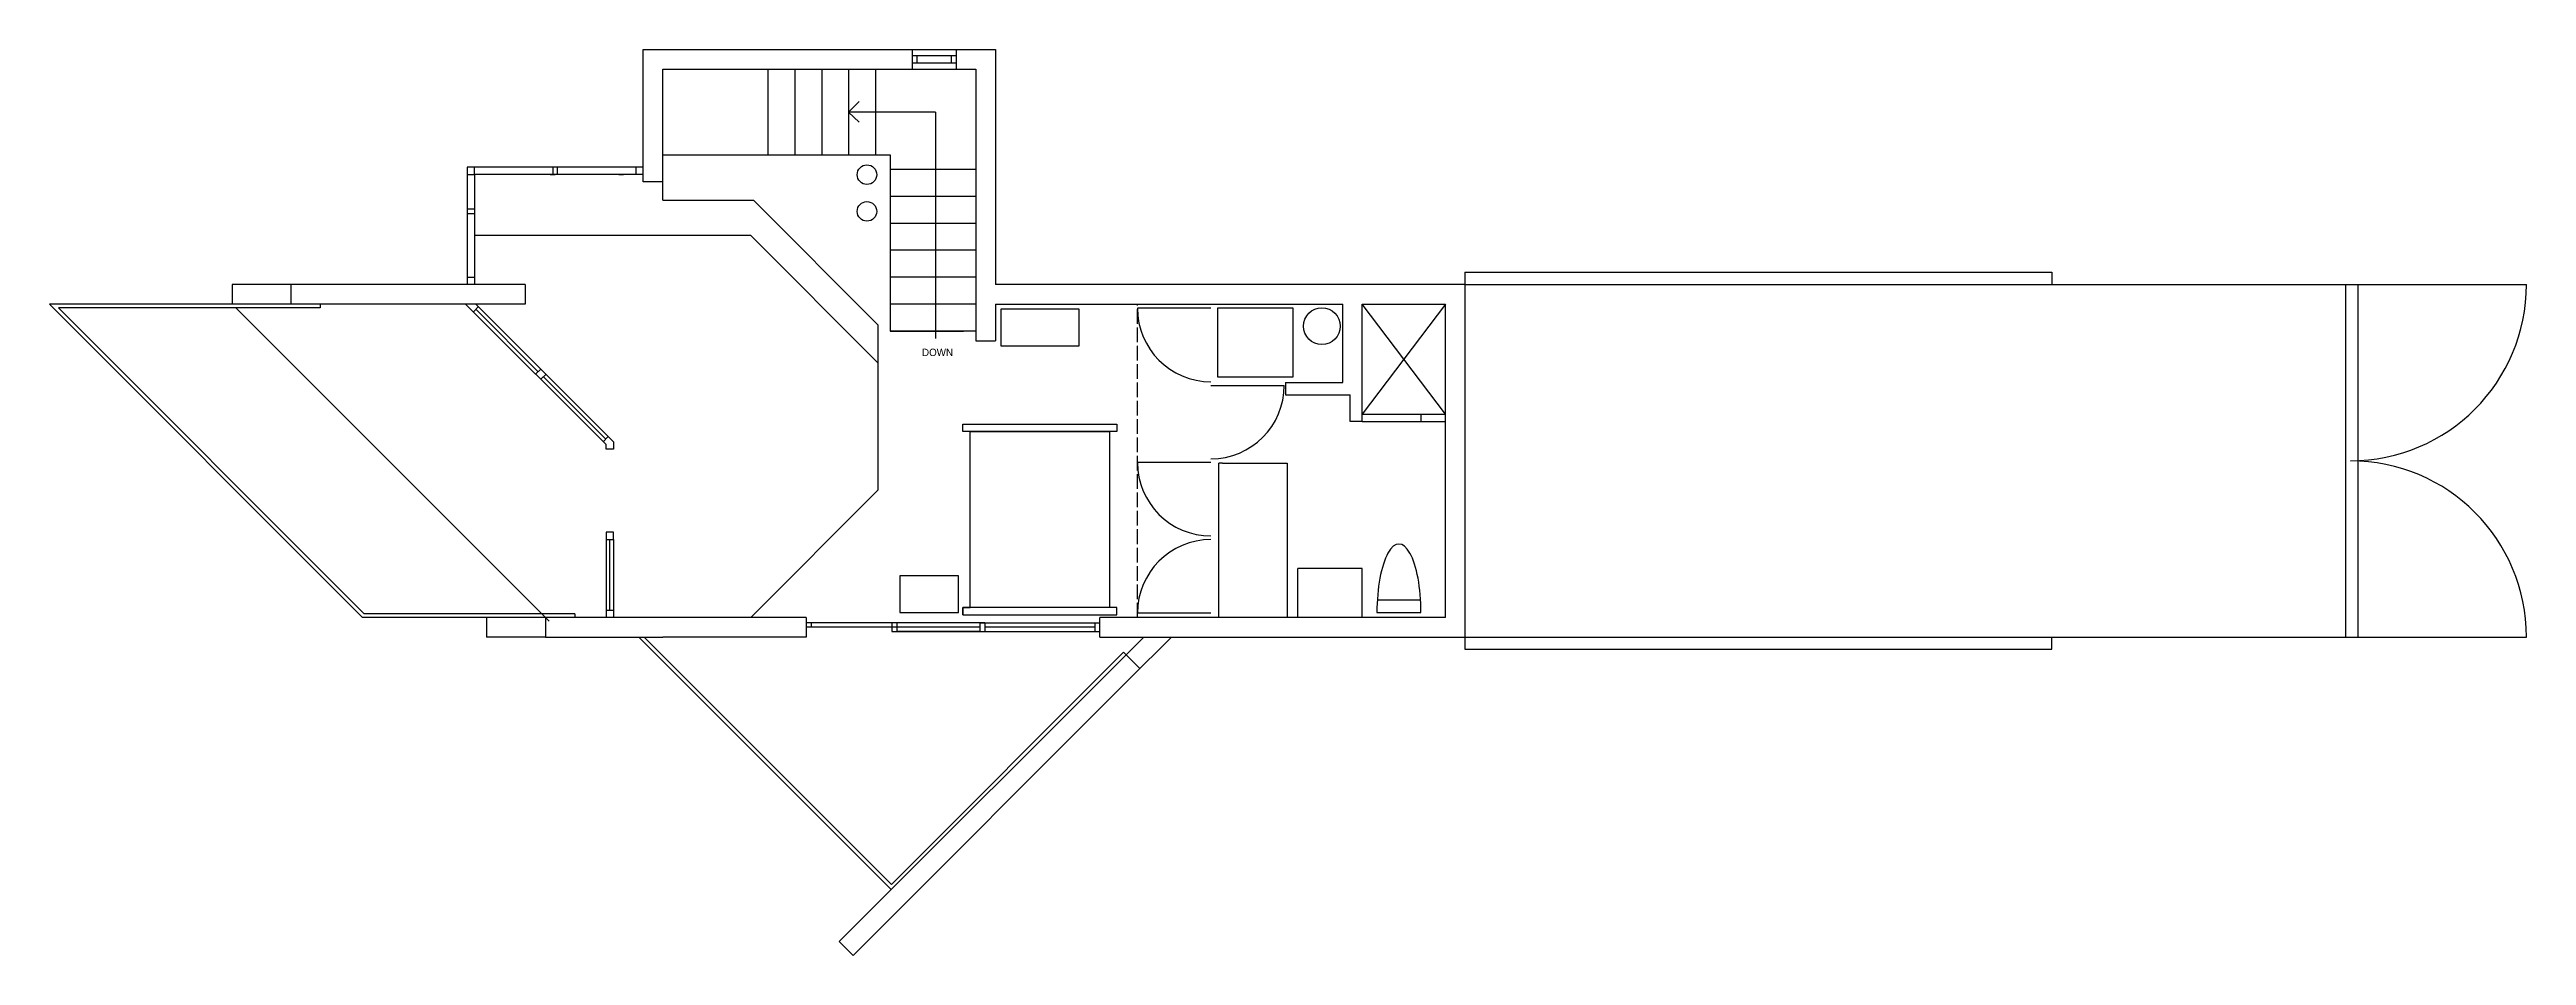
# Model space of a CAD drawing. Header units: inches. Extents: x -16659 to 2747, y 141 to 7454.
# Drawn here: x -987 to 26, y 2175 to 2545 of the extents above; entities that cross this region are included whole.
import ezdxf

# ---------------------------------------------------------------- set-up
doc = ezdxf.new("R2010")
doc.units = ezdxf.units.IN
doc.header["$LTSCALE"] = 0.5
doc.header["$MEASUREMENT"] = 0
doc.linetypes.add('ACAD_ISO02W100', pattern=[15, 12, -3])
for name, color, linetype in [('A-doors', 254, 'Continuous'), ('A-Elev-South', 7, 'Continuous'), ('A-fixtures', 140, 'Continuous'), ('A-furniture', 33, 'Continuous'), ('A-glazing', 252, 'Continuous'), ('A-millwork', 252, 'Continuous'), ('A-roof', 253, 'Continuous'), ('A-soffit', 251, 'ACAD_ISO02W100'), ('A-stairs', 252, 'Continuous'), ('A-text', 254, 'Continuous'), ('A-walls', 7, 'Continuous'), ('construction', 160, 'Continuous')]:
    doc.layers.add(name, color=color, linetype=linetype)

msp = doc.modelspace()

# ---------------------------------------------------------------- linework, layer by layer
at = {"layer": 'A-doors'}
for p, q in [((-46, 2449.2), (26, 2449.2)), ((-481.4, 2409.2), (-481.4, 2404.2)), ((-756.2, 2348), (-759.2, 2348)), ((-759.2, 2348), (-759.2, 2345)), ((-759.2, 2345), (-756.2, 2345)), ((-756.2, 2345), (-756.2, 2348)), ((-759.2, 2316.2), (-756.2, 2316.2)), ((-46, 2305.2), (26, 2305.2))]:
    msp.add_line(p, q, dxfattribs=at)
for centre, start, end in [((-46, 2449.2), 270, 0), ((-46, 2305.2), 0, 90)]:
    msp.add_arc(centre, 72, start, end, dxfattribs=at)
at = {"layer": 'A-Elev-South', "color": 252}
for p, q in [((-888, 2449.2), (-912, 2449.2)), ((-784, 2313.2), (-808, 2313.2)), ((-784, 2305.2), (-808, 2305.2))]:
    msp.add_line(p, q, dxfattribs=at)
at = {"layer": 'A-Elev-South', "color": 251}
for p, q in [((-888, 2441.2), (-912, 2441.2)), ((-606.3, 2311), (-557.3, 2311)), ((-604.3, 2311), (-557.3, 2311))]:
    msp.add_line(p, q, dxfattribs=at)
at = {"layer": 'A-Elev-South', "color": 250}
msp.add_line((-606.3, 2311), (-640.3, 2311), dxfattribs=at)
at = {"layer": 'A-Elev-South', "color": 7}
msp.add_line((-784, 2305.2), (-736, 2305.2), dxfattribs=at)
at = {"layer": 'A-Elev-South', "color": 253}
msp.add_line((-606.3, 2307.5), (-640.3, 2307.5), dxfattribs=at)
at = {"layer": 'A-fixtures'}
for p, q in [((-416, 2396.2), (-450, 2441.2)), ((-416, 2441.2), (-450, 2396.2)), ((-450, 2396.2), (-416, 2396.2)), ((-450, 2393.2), (-416, 2393.2)), ((-426, 2396.2), (-426, 2393.2)), ((-426.1, 2320.2), (-443.9, 2320.2)), ((-444, 2315.2), (-426, 2315.2)), ((-444, 2315.2), (-426, 2315.2))]:
    msp.add_line(p, q, dxfattribs=at)
msp.add_lwpolyline([(-509.2, 2439.5), (-509.2, 2411.5), (-478.2, 2411.5), (-478.2, 2439.5), (-509.2, 2439.5)], dxfattribs=at)
msp.add_circle((-466.5, 2432.2), 7.5, dxfattribs=at)
msp.add_ellipse((-435, 2315.2), major_axis=(0, -28), ratio=0.321429, start_param=1.570796, end_param=4.712389, dxfattribs=at)
at = {"layer": 'A-furniture'}
for points in [[(-597.8, 2439.2), (-597.8, 2424.2), (-565.8, 2424.2), (-565.8, 2439.2), (-597.8, 2439.2)], [(-613.3, 2314.2), (-550.3, 2314.2), (-550.3, 2317.2), (-613.3, 2317.2), (-613.3, 2314.2), (-613.3, 2317.2), (-610.3, 2317.2), (-610.3, 2389.2), (-613.3, 2389.2), (-613.3, 2389.2), (-613.3, 2392.2), (-550.3, 2392.2), (-550.3, 2389.2), (-553.3, 2389.2), (-610.3, 2389.2), (-553.3, 2389.2), (-553.3, 2317.2)], [(-639.1, 2315.2), (-615.1, 2315.2), (-615.1, 2330.2), (-639.1, 2330.2), (-639.1, 2315.2)]]:
    msp.add_lwpolyline(points, dxfattribs=at)
at = {"layer": 'A-glazing'}
for p, q in [((-616, 2542.7), (-634, 2542.7)), ((-632, 2539.7), (-632, 2542.7)), ((-618, 2539.7), (-618, 2542.7)), ((-616, 2539.7), (-634, 2539.7)), ((-744, 2497.2), (-816, 2497.2)), ((-816, 2497.2), (-816, 2494.2)), ((-816, 2494.2), (-816, 2449.2)), ((-816, 2494.2), (-813, 2494.2)), ((-813, 2494.2), (-813, 2497.2)), ((-744, 2494.2), (-813, 2494.2)), ((-813, 2494.2), (-813, 2449.2)), ((-782, 2494.2), (-780, 2494.2)), ((-781, 2497.2), (-781, 2494.2)), ((-779, 2494.2), (-781, 2494.2)), ((-779, 2494.2), (-779, 2497.2)), ((-752, 2497.2), (-754, 2497.2)), ((-754, 2494.2), (-752, 2494.2)), ((-747, 2497.2), (-747, 2494.2)), ((-816, 2480.2), (-813, 2480.2)), ((-816, 2478.2), (-813, 2478.2)), ((-816, 2452.2), (-813, 2452.2)), ((-759.2, 2383.8), (-816.6, 2441.2)), ((-811.3, 2440.2), (-813.4, 2438)), ((-786.9, 2413.6), (-812.4, 2439.1)), ((-643, 2430.2), (-613, 2430.2)), ((-785.9, 2414.7), (-788, 2412.6)), ((-783.7, 2412.6), (-785.9, 2410.5)), ((-759.3, 2386.1), (-784.8, 2411.5)), ((-758.3, 2387.1), (-760.4, 2385)), ((-759.2, 2382), (-759.2, 2383.8)), ((-756.2, 2382), (-759.2, 2382)), ((-756.2, 2385), (-756.2, 2382)), ((-757.7, 2316.2), (-757.7, 2345)), ((-677.3, 2311), (-677.3, 2309.2)), ((-675.3, 2311), (-675.3, 2309.2)), ((-642.3, 2311), (-642.3, 2307.5)), ((-640.3, 2311), (-640.3, 2307.5)), ((-606.3, 2311), (-606.3, 2307.5)), ((-604.3, 2311), (-604.3, 2307.5)), ((-559.3, 2311), (-559.3, 2307.5)), ((-642.6, 2202), (-745.8, 2305.2)), ((-642.3, 2307.5), (-557.3, 2307.5)), ((-606.3, 2307.5), (-557.3, 2307.5))]:
    msp.add_line(p, q, dxfattribs=at)
at = {"layer": 'A-glazing', "color": 252}
for p, q in [((-756.2, 2385), (-812.4, 2441.2)), ((-759.2, 2345), (-759.2, 2313.2)), ((-756.2, 2345), (-756.2, 2313.2))]:
    msp.add_line(p, q, dxfattribs=at)
at = {"layer": 'A-millwork'}
for p, q in [((-858.7, 2313.2), (-986.7, 2441.2)), ((-912, 2441.2), (-986.7, 2441.2)), ((-876, 2441.2), (-876, 2439.7)), ((-511.9, 2439.5), (-541.9, 2439.5)), ((-511.9, 2408), (-481.9, 2408)), ((-511.9, 2376.5), (-541.9, 2376.5)), ((-508.7, 2313.2), (-508.7, 2376.2)), ((-507.2, 2376.2), (-508.7, 2376.2)), ((-507.2, 2376.2), (-480.7, 2376.2)), ((-480.7, 2376.2), (-480.7, 2313.2)), ((-450, 2333.2), (-476.4, 2333.2)), ((-476.4, 2313.2), (-476.4, 2333.2)), ((-450, 2313.2), (-450, 2333.2)), ((-808, 2313.2), (-858.7, 2313.2)), ((-772, 2314.7), (-772, 2313.2)), ((-640.3, 2311), (-677.3, 2311)), ((-606.3, 2309.2), (-677.3, 2309.2)), ((-640.3, 2311), (-641.3, 2311)), ((-606.3, 2309.2), (-641.3, 2309.2)), ((-604.3, 2311), (-606.3, 2311)), ((-559.3, 2309.2), (-604.3, 2309.2)), ((-559.3, 2309.2), (-604.3, 2309.2)), ((-511.9, 2315), (-541.9, 2315)), ((-642.5, 2204.1), (-743.6, 2305.2)), ((-547.6, 2299), (-642.5, 2204.1))]:
    msp.add_line(p, q, dxfattribs=at)
at = {"layer": 'A-millwork', "color": 251}
for p, q in [((-858.1, 2314.7), (-983.1, 2439.7)), ((-876, 2439.7), (-983.1, 2439.7)), ((-772, 2314.7), (-858.1, 2314.7))]:
    msp.add_line(p, q, dxfattribs=at)
at = {"layer": 'A-millwork'}
for centre, start, end in [((-511.9, 2439.5), 180, 270), ((-511.9, 2408), 270, 0), ((-511.9, 2376.5), 180, 270), ((-511.9, 2315), 90, 180)]:
    msp.add_arc(centre, 30, start, end, dxfattribs=at)
at = {"layer": 'A-roof'}
for p, q in [((-408, 2454.2), (-168, 2454.2)), ((-408, 2454.2), (-408, 2449.2)), ((-168, 2454.2), (-168, 2449.2)), ((-408, 2449.2), (-48, 2449.2)), ((-48, 2449.2), (-48, 2305.2)), ((-48, 2449.2), (-43, 2449.2)), ((-43, 2449.2), (-43, 2305.2)), ((-408, 2305.2), (-48, 2305.2)), ((-408, 2305.2), (-408, 2300.2)), ((-408, 2300.2), (-168, 2300.2)), ((-168, 2300.2), (-168, 2305.2)), ((-48, 2305.2), (-43, 2305.2))]:
    msp.add_line(p, q, dxfattribs=at)
at = {"layer": 'A-soffit'}
msp.add_line((-541.9, 2313.2), (-541.9, 2441.2), dxfattribs=at)
at = {"layer": 'A-stairs'}
for p, q in [((-693, 2537.2), (-693, 2502.2)), ((-682, 2537.2), (-682, 2502.2)), ((-671, 2537.2), (-671, 2502.2)), ((-660, 2537.2), (-660, 2502.2)), ((-649, 2537.2), (-649, 2502.2)), ((-608, 2496.2), (-643, 2496.2)), ((-608, 2485.2), (-643, 2485.2)), ((-608, 2474.2), (-643, 2474.2)), ((-700, 2469.2), (-813, 2469.2)), ((-648, 2417.2), (-700, 2469.2)), ((-608, 2463.2), (-643, 2463.2)), ((-608, 2452.2), (-643, 2452.2)), ((-608, 2441.2), (-643, 2441.2)), ((-608, 2430.2), (-643, 2430.2))]:
    msp.add_line(p, q, dxfattribs=at)
at = {"layer": 'A-text'}
for p, q in [((-660, 2519.7), (-655.7, 2524)), ((-660, 2519.7), (-655.7, 2515.5)), ((-624.5, 2519.7), (-660, 2519.7)), ((-624.5, 2519.7), (-624.5, 2427.1))]:
    msp.add_line(p, q, dxfattribs=at)
at = {"layer": 'A-walls'}
for p, q in [((-744, 2545.2), (-634, 2545.2)), ((-744, 2491.2), (-744, 2545.2)), ((-634, 2545.2), (-634, 2537.2)), ((-616, 2545.2), (-616, 2537.2)), ((-616, 2545.2), (-600, 2545.2)), ((-600, 2545.2), (-600, 2449.2)), ((-736, 2537.2), (-634, 2537.2)), ((-736, 2483.7), (-736, 2537.2)), ((-616, 2537.2), (-608, 2537.2)), ((-608, 2537.2), (-608, 2426.2)), ((-736, 2502.2), (-643, 2502.2)), ((-643, 2502.2), (-643, 2430.2)), ((-736, 2491.2), (-744, 2491.2)), ((-736, 2483.7), (-698.9, 2483.7)), ((-688.4, 2473.2), (-698.9, 2483.7)), ((-688.4, 2473.2), (-658.5, 2443.2)), ((-792.2, 2449.2), (-888, 2449.2)), ((-888, 2449.2), (-888, 2441.2)), ((-792.2, 2441.2), (-888, 2441.2)), ((-792.2, 2449.2), (-792.2, 2441.2)), ((-648, 2432.8), (-658.5, 2443.2)), ((-408, 2449.2), (-600, 2449.2)), ((-600, 2441.2), (-458, 2441.2)), ((-600, 2441.2), (-600, 2426.2)), ((-458, 2409.2), (-458, 2441.2)), ((-450, 2393.2), (-450, 2441.2)), ((-450, 2441.2), (-416, 2441.2)), ((-416, 2313.2), (-416, 2441.2)), ((-408, 2449.2), (-408, 2305.2)), ((-648, 2432.8), (-648, 2365.2)), ((-608, 2426.2), (-600, 2426.2)), ((-481.4, 2409.2), (-458, 2409.2)), ((-481.4, 2404.2), (-455, 2404.2)), ((-455, 2393.2), (-455, 2404.2)), ((-450, 2393.2), (-455, 2393.2)), ((-648, 2365.2), (-700, 2313.2)), ((-677.3, 2313.2), (-784, 2313.2)), ((-784, 2313.2), (-784, 2305.2)), ((-677.3, 2313.2), (-677.3, 2305.2)), ((-416, 2313.2), (-557.3, 2313.2)), ((-557.3, 2305.2), (-557.3, 2313.2)), ((-677.3, 2305.2), (-736, 2305.2)), ((-557.3, 2305.2), (-408, 2305.2))]:
    msp.add_line(p, q, dxfattribs=at)
at = {"layer": 'A-walls', "color": 253}
for p, q in [((-634, 2545.2), (-616, 2545.2)), ((-634, 2537.2), (-616, 2537.2)), ((-784, 2313.2), (-784, 2305.2)), ((-663.8, 2180.8), (-539.3, 2305.2)), ((-546.6, 2298), (-547.6, 2299))]:
    msp.add_line(p, q, dxfattribs=at)
at = {"layer": 'A-walls', "color": 252}
for p, q in [((-912, 2449.2), (-912, 2441.2)), ((-808, 2313.2), (-808, 2305.2))]:
    msp.add_line(p, q, dxfattribs=at)
at = {"layer": 'A-walls', "color": 254}
for p, q in [((-528, 2305.2), (-545.2, 2288.1)), ((-540.9, 2292.3), (-546.6, 2298)), ((-545.2, 2288.1), (-658.1, 2175.1)), ((-658.1, 2175.1), (-663.8, 2180.8))]:
    msp.add_line(p, q, dxfattribs=at)
at = {"layer": 'A-walls'}
for centre in [(-652.5, 2494.1), (-652.5, 2479.1)]:
    msp.add_circle(centre, 4, dxfattribs=at)
at = {"layer": 'construction'}
msp.add_line((-782.5, 2311.7), (-910.5, 2439.7), dxfattribs=at)

# ---------------------------------------------------------------- texts
at = {"layer": 'A-text'}
msp.add_text('DOWN', height=3, dxfattribs=at).set_placement((-630, 2420))

doc.saveas('drawing.dxf')
